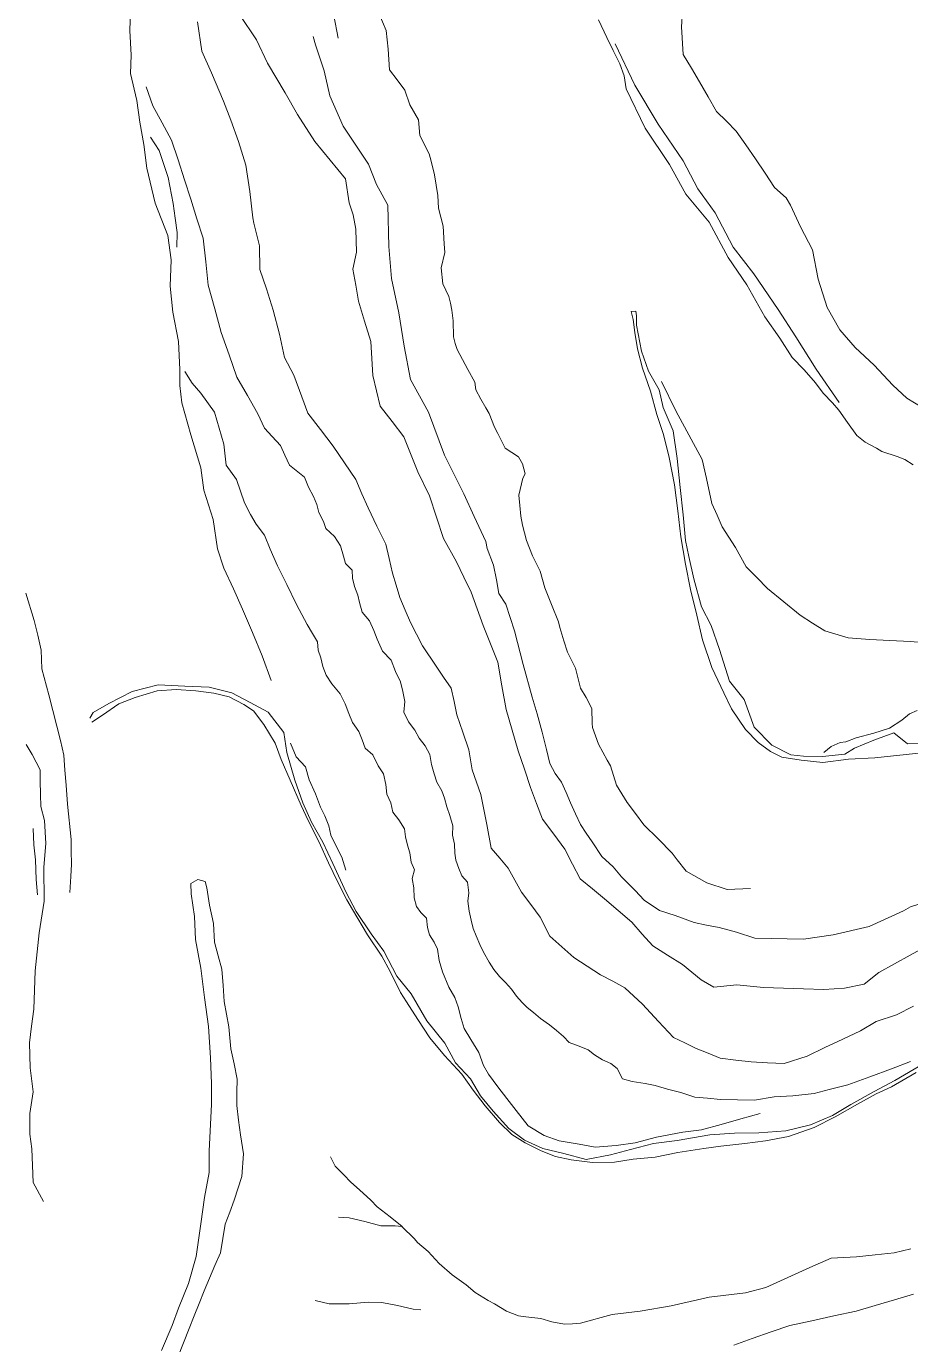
# Model space of a CAD drawing. Extents: x 683321 to 688873, y 7661944 to 7668387.
# Drawn here: x 686013.2 to 686223.1, y 7665935.4 to 7666248.4 of the extents above; entities that cross this region are included whole.
import ezdxf

# ---------------------------------------------------------------- set-up
doc = ezdxf.new("R2010")
doc.units = 0
doc.header["$MEASUREMENT"] = 0
doc.layers.add('01 CRESTA_Line', color=3, linetype='Continuous', lineweight=20)

msp = doc.modelspace()

# ---------------------------------------------------------------- linework, layer by layer
at = {"layer": '01 CRESTA_Line'}
for points in [[(686037.94, 7666252.08, 3944.68), (686037.79, 7666247.39, 3945.18), (686038.07, 7666241.57, 3946.35), (686037.92, 7666237.2, 3946.87), (686039.43, 7666230.82, 3947.22), (686040.13, 7666225.68, 3948.42), (686041.08, 7666220.31, 3948.78), (686041.82, 7666214.7, 3949.1), (686043.83, 7666206.44, 3949.03), (686046.77, 7666198.77, 3949.89), (686047.6, 7666193, 3950.1), (686047.33, 7666186.7, 3951.03), (686047.97, 7666180.57, 3951.27), (686049.33, 7666173.58, 3952.09), (686049.62, 7666166.94, 3952.68), (686049.64, 7666163.09, 3953.01), (686050.1, 7666159.01, 3953.52), (686052.27, 7666151.43, 3954.34), (686054.67, 7666143.61, 3955.22), (686055.32, 7666138.32, 3955.48), (686056.42, 7666134.82, 3956.15), (686057.52, 7666131.33, 3956.81), (686058.61, 7666124.32, 3957.89), (686060.13, 7666119.73, 3958.2), (686062.35, 7666114.87, 3958.39), (686064.56, 7666110.02, 3958.58), (686066.87, 7666104.5, 3958.93), (686069.18, 7666098.98, 3959.28), (686071.3, 7666093.11, 3959.96)], [(686063.78, 7666251.23, 3920.17), (686067.81, 7666245.22, 3920.22), (686070.47, 7666239.64, 3920.27), (686074.62, 7666232.64, 3920.26), (686077.56, 7666227.44, 3920.28), (686081.71, 7666221.07, 3920.29), (686088.98, 7666212.22, 3920.13), (686089.87, 7666206.51, 3920.13), (686090.76, 7666203.67, 3920.14), (686091.38, 7666200.27, 3920.14), (686091.61, 7666194.79, 3920.1), (686090.74, 7666190.72, 3920.19), (686091.38, 7666186.94, 3920.18), (686092.02, 7666183.17, 3920.06), (686093.48, 7666178.38, 3920.14), (686094.94, 7666173.59, 3920.07), (686095.2, 7666169.54, 3920.15), (686095.47, 7666165.5, 3920.09), (686096.34, 7666161.85, 3920.21), (686097.2, 7666158.19, 3920.37), (686100.01, 7666154.57, 3920.32), (686102.82, 7666150.95, 3920.28), (686106.1, 7666142.6, 3920.21), (686108.93, 7666136.93, 3920.1), (686110.57, 7666131.85, 3920.02), (686112.21, 7666126.78, 3919.95), (686115.33, 7666121.23, 3919.81), (686117.06, 7666117.63, 3919.8), (686118.79, 7666114.03, 3919.81), (686120.21, 7666110.08, 3919.78), (686121.62, 7666106.14, 3919.81), (686123.36, 7666101.78, 3919.9), (686125.09, 7666097.43, 3920.05), (686126.09, 7666091.81, 3920.08), (686127.09, 7666086.2, 3920.18), (686128.52, 7666081.31, 3920.08), (686129.95, 7666076.42, 3920.05), (686131.41, 7666072.05, 3920.11), (686132.87, 7666067.67, 3920.08), (686134.31, 7666063.93, 3920.08), (686135.75, 7666060.2, 3920.12), (686138.39, 7666056.63, 3920.13), (686141.02, 7666053.07, 3920.1), (686142.86, 7666049.52, 3920.07), (686144.69, 7666045.98, 3920.07), (686147.58, 7666043.6, 3920.05), (686150.47, 7666041.23, 3920.02), (686153.7, 7666038.48, 3919.98), (686156.93, 7666035.73, 3919.96), (686159.4, 7666032.91, 3920.01), (686161.88, 7666030.1, 3920.14), (686165.42, 7666027.9, 3920.19), (686168.96, 7666025.7, 3920.2), (686173.38, 7666022.03, 3920.19), (686176.4, 7666020.29, 3920.17), (686181.85, 7666020.87, 3920.12), (686188.2, 7666020.19, 3920.08), (686192.91, 7666020.05, 3920.1), (686197.63, 7666019.92, 3920.14), (686202.49, 7666019.72, 3920.36), (686207.41, 7666020.06, 3920.34), (686212.04, 7666021.04, 3920.21), (686215.56, 7666023.78, 3920.17), (686222.94, 7666027.9, 3920.12), (686231.4, 7666032.51, 3920.07)], [(686086.16, 7666250.93, 3910.39), (686087.26, 7666245.62, 3910.64)], [(686185.07, 7666043.68, 3900.35), (686179.52, 7666043.51, 3901.07), (686174.69, 7666045.08, 3900.62), (686169.78, 7666047.86, 3900.32), (686167.69, 7666050.51, 3900.14), (686166.53, 7666052.14, 3900.1), (686163.14, 7666055.48, 3900.04), (686159.75, 7666058.82, 3899.94), (686157.8, 7666061.49, 3899.92), (686155.85, 7666064.15, 3899.89), (686153.31, 7666068.27, 3899.92), (686151.84, 7666072.86, 3899.88), (686151.08, 7666074.19, 3899.89), (686149.02, 7666077.98, 3899.93), (686147.58, 7666081.94, 3899.97), (686147.54, 7666082.91, 3901.7), (686147.4, 7666086.41, 3901.42), (686146.08, 7666089.05, 3901.71), (686144.7, 7666091.29, 3902.2), (686143.59, 7666096.05, 3901.99), (686141.64, 7666099.8, 3901.48), (686140.78, 7666102.54, 3901.96), (686139.81, 7666105.67, 3902), (686139.48, 7666107, 3902.38), (686137.85, 7666111.15, 3901.78), (686136.31, 7666115.12, 3901.75), (686135.17, 7666119.03, 3901.69), (686133.33, 7666122.72, 3902.59), (686131.92, 7666126.35, 3901.94), (686130.95, 7666129.95, 3902.58), (686130.54, 7666132.13, 3902.6), (686130.31, 7666134.62, 3902.11), (686130.09, 7666137.12, 3901.62), (686131.08, 7666141.1, 3900.7), (686131.57, 7666142.17, 3900.14), (686131.01, 7666144.55, 3900.24), (686130.02, 7666146.18, 3900.29), (686126.89, 7666148.27, 3900.52), (686125.1, 7666151.71, 3900.44), (686124.34, 7666153.27, 3900.4), (686123.1, 7666156.47, 3900.31), (686122.26, 7666157.81, 3900.3), (686121.06, 7666159.9, 3900.32), (686119.89, 7666162.07, 3900.33), (686119.64, 7666163.89, 3900.29), (686118.02, 7666166.9, 3900.32), (686115.45, 7666171.7, 3900.37), (686114.97, 7666173.1, 3900.4), (686114.62, 7666174.69, 3900.44), (686114.55, 7666178.49, 3900.45), (686114.17, 7666181.04, 3900.31), (686113.86, 7666182.67, 3900.25), (686113.47, 7666184.22, 3900.23), (686112.09, 7666187.24, 3900.17), (686111.66, 7666191.09, 3900.1), (686112.55, 7666194.67, 3900.03), (686112.39, 7666196.76, 3900.04), (686112.16, 7666200.94, 3900.05), (686111, 7666205.2, 3900.04), (686110.9, 7666208.2, 3900.06), (686110.12, 7666213.11, 3900.02), (686109.28, 7666216.37, 3900.02), (686108.84, 7666218.11, 3900.01), (686106.6, 7666222.47, 3900.06), (686106.28, 7666226.21, 3899.92), (686104.26, 7666229.79, 3899.86), (686103.03, 7666233.23, 3899.89), (686101.23, 7666235.66, 3899.95), (686099.43, 7666238.09, 3899.9), (686099.06, 7666243, 3899.77), (686098.61, 7666247.43, 3900.12), (686096.91, 7666251.52, 3900.73)], [(686168.95, 7666251.91, 3880.1), (686168.7, 7666248.3, 3880.13), (686169.12, 7666241.73, 3880.03), (686171.07, 7666238.46, 3879.9), (686173.01, 7666235.19, 3879.78), (686175.02, 7666231.69, 3879.75), (686177.02, 7666228.18, 3879.71), (686179.35, 7666225.86, 3879.65), (686181.67, 7666223.54, 3879.66), (686183.96, 7666220.24, 3879.57), (686186.25, 7666216.95, 3879.55), (686188.53, 7666213.53, 3879.65), (686190.81, 7666210.12, 3879.74), (686193.56, 7666207.65, 3879.71), (686194.56, 7666205.97, 3879.76), (686196.92, 7666200.79, 3879.84), (686199.83, 7666195.3, 3879.98), (686201.14, 7666188.4, 3880), (686203.25, 7666181.63, 3880.07), (686206.25, 7666176.35, 3880.02), (686209.91, 7666172.18, 3880.38), (686214.42, 7666167.97, 3880.36), (686218.89, 7666163.2, 3880.46), (686222.2, 7666160.14, 3880.28), (686225.8, 7666157.88, 3880.14)], [(686053.87, 7666249.47, 3930.1), (686054.89, 7666242.46, 3930.24), (686057.14, 7666237.34, 3930.15), (686059.98, 7666230.63, 3930.14), (686061.78, 7666226.15, 3930.15), (686063.57, 7666221.03, 3930.18), (686065.29, 7666215.41, 3930.22), (686066.27, 7666209.15, 3930.25), (686066.99, 7666202.9, 3930.26), (686067.23, 7666201.66, 3930.24), (686068.53, 7666196.28, 3930.36), (686068.63, 7666190.65, 3930.22), (686070.19, 7666186.07, 3929.9), (686071.83, 7666180.99, 3929.88), (686073.3, 7666175.29, 3929.89), (686074.45, 7666169.78, 3929.9), (686076.73, 7666165.61, 3929.85), (686078.6, 7666160.4, 3929.94), (686080.04, 7666156.58, 3929.96), (686083.04, 7666152.66, 3930), (686086.05, 7666148.74, 3929.87), (686088.73, 7666144.76, 3929.78), (686091.41, 7666140.78, 3929.75), (686092.87, 7666137.44, 3929.86), (686094.34, 7666134.09, 3930), (686096.43, 7666129.77, 3930), (686098.52, 7666125.45, 3929.97), (686099.33, 7666122.03, 3930.05), (686100.13, 7666118.61, 3930.18), (686101, 7666115.69, 3930.31), (686101.87, 7666112.77, 3930.37), (686103.12, 7666109.82, 3930.38), (686104.36, 7666106.87, 3930.35), (686105.8, 7666104.08, 3930.31), (686107.23, 7666101.29, 3930.25), (686110.46, 7666096.53, 3930.08), (686112.25, 7666093.91, 3930.01), (686114.04, 7666091.3, 3930.04), (686114.73, 7666088.12, 3930.09), (686115.42, 7666084.95, 3930.16), (686116.81, 7666080.8, 3930.07), (686118.21, 7666076.66, 3930.03), (686119.03, 7666071.9, 3930.14), (686120.07, 7666068.97, 3930.13), (686121.1, 7666066.04, 3930.09), (686121.82, 7666062.47, 3930.11), (686122.54, 7666058.9, 3930.13), (686123.56, 7666053.32, 3930.15), (686125.56, 7666050.94, 3930.04), (686127.57, 7666048.56, 3930.03), (686129.16, 7666045.71, 3930.01), (686130.75, 7666042.85, 3929.96), (686132.95, 7666039.89, 3929.93), (686135.15, 7666036.93, 3929.92), (686137.48, 7666032.4, 3930.02), (686140.31, 7666029.87, 3930), (686143.14, 7666027.34, 3929.98), (686146.32, 7666025.29, 3930.04), (686149.49, 7666023.24, 3930.03), (686152.39, 7666021.68, 3929.83), (686155.29, 7666020.13, 3929.68), (686159.43, 7666016.29, 3929.83), (686163.24, 7666012.16, 3929.98), (686166.79, 7666008.38, 3929.86), (686169.49, 7666007.06, 3929.87), (686172.2, 7666005.74, 3929.96), (686175.04, 7666004.59, 3930.13), (686177.87, 7666003.44, 3930.19), (686181.57, 7666003, 3930.16), (686185.26, 7666002.56, 3930.05), (686189.15, 7666002.36, 3929.97), (686193.04, 7666002.15, 3930.11), (686198.52, 7666003.95, 3930.05), (686202.74, 7666005.95, 3929.93), (686206.96, 7666007.94, 3929.94), (686211.18, 7666009.94, 3929.98), (686214.89, 7666012.13, 3929.94), (686219.74, 7666013.73, 3929.97), (686223.76, 7666015.77, 3930.06)], [(686149.05, 7666249.96, 3892.68), (686150.96, 7666245.78, 3892.87), (686152.51, 7666242.64, 3892.58), (686154.07, 7666239.49, 3892.29), (686155.13, 7666236.64, 3892.01), (686155.61, 7666233.52, 3893.81), (686160.05, 7666224.24, 3893.4), (686165.84, 7666215.59, 3893.21), (686169.73, 7666208.54, 3892.43), (686175.24, 7666201.92, 3891.37), (686179.76, 7666193.49, 3890.47), (686184.18, 7666187.04, 3889.36), (686188.5, 7666179.43, 3888.95), (686192.04, 7666174.36, 3888.6), (686194.97, 7666169.79, 3888.16), (686197.8, 7666166.81, 3887.47), (686200.53, 7666163.76, 3887.2), (686202.33, 7666161.31, 3886.79), (686204.55, 7666159.01, 3886.43), (686206.08, 7666157.29, 3886.16), (686208.14, 7666154.36, 3885.56), (686210.29, 7666151.26, 3885.08), (686212.32, 7666149.64, 3884.69), (686214.99, 7666148.22, 3884.18), (686216.25, 7666147.43, 3883.74), (686219.92, 7666146.28, 3883.56), (686221.75, 7666145.56, 3883.42), (686223.66, 7666144.28, 3883.2)], [(686081.26, 7666246.02, 3910.9), (686081.81, 7666243.97, 3910.45), (686083.91, 7666237.84, 3910.44), (686085.23, 7666231.86, 3910.41), (686088.43, 7666224.72, 3910.38), (686094.43, 7666215.64, 3910.33), (686096.33, 7666210.87, 3910.3), (686098.98, 7666205.97, 3910.28), (686099.26, 7666196.12, 3910.23), (686099.85, 7666188.55, 3910.2), (686101.62, 7666180.35, 3910.16), (686102.89, 7666172.49, 3910.12), (686104.43, 7666164.57, 3910.09), (686108.67, 7666156.83, 3910.05), (686112.44, 7666146.56, 3910), (686117.02, 7666137.4, 3909.95), (686119.54, 7666132.03, 3909.92), (686122.25, 7666126.11, 3909.89), (686122.61, 7666124.42, 3909.89), (686124.11, 7666120.46, 3909.87), (686124.79, 7666117.02, 3909.85), (686125.37, 7666113.74, 3909.89), (686127.01, 7666111.23, 3909.85), (686129.07, 7666104.91, 3909.92), (686131.16, 7666096.89, 3909.93), (686133.27, 7666089.12, 3909.97), (686134.47, 7666085.22, 3909.99), (686135.67, 7666080.86, 3909.97), (686136.7, 7666076.75, 3910.02), (686137.5, 7666073.41, 3910.1), (686138.73, 7666071.05, 3910.06), (686140.26, 7666068.93, 3910.02), (686141.31, 7666066.48, 3910.06), (686142.4, 7666064.04, 3910.15), (686143.58, 7666061.47, 3910.23), (686144.72, 7666058.9, 3910.23), (686146.07, 7666056.85, 3910.19), (686147.47, 7666054.8, 3910.21), (686149.84, 7666051.28, 3910.44), (686152.51, 7666048.9, 3910.27), (686154.5, 7666046.51, 3910.31), (686157.69, 7666043.25, 3910.26), (686159.87, 7666040.98, 3910.6), (686163.48, 7666038.5, 3910.36), (686167.17, 7666037.28, 3910.12), (686171.7, 7666035.62, 3910.16), (686174.63, 7666035.05, 3910.02), (686177.63, 7666034.48, 3910.01), (686181.78, 7666033.32, 3910.08), (686186.15, 7666031.96, 3910.13), (686197.69, 7666031.66, 3909.91), (686204.73, 7666032.73, 3909.92), (686213.27, 7666034.7, 3909.89), (686221.42, 7666038.45, 3909.82), (686223.04, 7666039.35, 3909.81), (686227.48, 7666040.79, 3909.72)], [(686206.09, 7666159.08, 3885.11), (686200.67, 7666167.03, 3885.8), (686195.85, 7666174.71, 3886.48), (686191.67, 7666181.18, 3886.95), (686185.91, 7666189.66, 3887.36), (686181.01, 7666195.99, 3888.47), (686176.66, 7666204.11, 3889.37), (686172.59, 7666209.85, 3890.43), (686169.13, 7666216.45, 3891.21), (686163.16, 7666225.19, 3891.4), (686157.66, 7666234.42, 3891.81), (686152.99, 7666244.22, 3891.89)], [(686041.67, 7666234, 3939.98), (686043.25, 7666229.56, 3939.87), (686045.47, 7666225.45, 3939.93), (686047.69, 7666221.35, 3939.97), (686049.23, 7666216.67, 3939.9), (686050.78, 7666211.98, 3939.82), (686052.24, 7666207.35, 3939.66), (686053.71, 7666202.72, 3939.69), (686055.18, 7666198.09, 3939.79), (686055.79, 7666192.52, 3939.86), (686056.4, 7666186.94, 3939.86), (686057.93, 7666181.32, 3939.74), (686059.46, 7666175.7, 3939.73), (686061.33, 7666170.39, 3939.69), (686063.2, 7666165.08, 3939.67), (686065.67, 7666160.75, 3939.71), (686068.14, 7666156.43, 3939.72), (686069.72, 7666153.01, 3939.74), (686071.6, 7666151.03, 3939.7), (686073.51, 7666148.88, 3939.67), (686074.54, 7666146.57, 3939.66), (686075.69, 7666144.22, 3939.64), (686079.22, 7666141.38, 3939.51), (686080.15, 7666138.97, 3939.55), (686081.39, 7666136.79, 3939.75), (686082.16, 7666134.85, 3939.9), (686082.67, 7666132.96, 3939.9), (686083.73, 7666130.86, 3939.93), (686084.3, 7666129.17, 3939.96), (686086.33, 7666127.25, 3939.97), (686087.79, 7666125.1, 3940.01), (686088.46, 7666122.62, 3940.04), (686088.95, 7666120.84, 3940.08), (686090.51, 7666119.28, 3940.08), (686090.59, 7666117.36, 3940.13), (686091.13, 7666115.4, 3940.15), (686091.87, 7666113.34, 3940.17), (686092.25, 7666111.61, 3940.15), (686092.91, 7666109.33, 3940.17), (686094.67, 7666107.3, 3940.24), (686095.66, 7666104.94, 3940.35), (686096.46, 7666102.87, 3940.42), (686097.71, 7666100.04, 3940.47), (686099.77, 7666097.96, 3940.42), (686100.83, 7666095.24, 3940.36), (686102.02, 7666092.79, 3940.25), (686102.59, 7666090.47, 3940.2), (686103.01, 7666088.13, 3940.18), (686102.81, 7666085.58, 3940.21), (686103.88, 7666083.3, 3940.11), (686105.44, 7666081.34, 3940.09), (686106.42, 7666079.4, 3940.1), (686107.87, 7666077.61, 3940.09), (686108.98, 7666075.5, 3940.08), (686109.37, 7666073.15, 3940.06), (686109.99, 7666070.91, 3940.04), (686110.62, 7666068.99, 3940.03), (686111.82, 7666066.89, 3940.02), (686112.47, 7666065.2, 3940.02), (686112.99, 7666063.09, 3940.02), (686113.72, 7666061.01, 3939.99), (686114.41, 7666058.57, 3939.95), (686114.39, 7666056.4, 3939.91), (686114.85, 7666054.28, 3939.9), (686114.89, 7666052.07, 3939.88), (686115.18, 7666050.46, 3939.85), (686115.88, 7666048.45, 3939.81), (686116.6, 7666046.74, 3939.75), (686117.96, 7666045.22, 3939.75), (686118.26, 7666042.69, 3939.76), (686118.01, 7666040.74, 3939.92), (686118.33, 7666038.31, 3939.92), (686118.78, 7666036.17, 3939.97), (686119.23, 7666034.21, 3939.97), (686119.94, 7666032.47, 3939.94), (686120.87, 7666030.45, 3939.93), (686121.74, 7666028.59, 3939.92), (686123.05, 7666026.25, 3939.9), (686124.16, 7666024.5, 3939.93), (686125.49, 7666022.86, 3939.92), (686126.93, 7666021.38, 3939.91), (686128.33, 7666019.81, 3939.9), (686129.56, 7666018.18, 3939.92), (686130.93, 7666016.68, 3939.96), (686132.06, 7666015.47, 3940), (686133.61, 7666014.25, 3940.01), (686135.23, 7666012.83, 3939.99), (686137.38, 7666011.32, 3939.89), (686139.08, 7666009.97, 3939.85), (686140.68, 7666008.6, 3939.84), (686142.08, 7666007.13, 3939.86), (686144.41, 7666006.27, 3939.87), (686146.58, 7666005.43, 3939.88), (686148.06, 7666004.21, 3939.91), (686149.93, 7666003.06, 3939.9), (686151.97, 7666002.18, 3939.95), (686153.41, 7666001, 3939.99), (686154.69, 7665998.56, 3939.96), (686156.97, 7665997.92, 3940), (686160.1, 7665997.39, 3940.13), (686162.42, 7665996.91, 3940.2), (686165.38, 7665996.05, 3940.25), (686168.59, 7665995.26, 3940.31), (686171.88, 7665994.16, 3940.48), (686174.91, 7665993.91, 3940.6), (686177.94, 7665993.66, 3940.72), (686181.99, 7665993.56, 3940.88), (686186.05, 7665993.46, 3940.88), (686190.69, 7665994.28, 3940.88), (686195.15, 7665994.51, 3940.88), (686200.17, 7665995.02, 3940.76), (686203.78, 7665995.98, 3940.6), (686208.22, 7665997.07, 3940.42), (686213.37, 7665998.99, 3940.21), (686218.53, 7666000.9, 3940.12), (686223.02, 7666002.64, 3940.1)], [(686048.9, 7666195.96, 3948.41), (686049, 7666199.48, 3947.79), (686048.54, 7666202.89, 3947.16), (686048.07, 7666206.31, 3946.53), (686046.89, 7666212.54, 3946.04), (686044.71, 7666218.91, 3945.55), (686042.68, 7666222.1, 3946.23)], [(686230.95, 7666076.47, 3904.65), (686222.01, 7666075.52, 3903.67), (686214.56, 7666074.77, 3902.98), (686208.33, 7666074.45, 3902.31), (686202.28, 7666073.66, 3901.8), (686197.08, 7666074.17, 3901.4), (686192.55, 7666074.93, 3901.02), (686189.86, 7666076.27, 3900.76), (686186.87, 7666078.36, 3900.47), (686183.92, 7666081.45, 3900.04), (686180.58, 7666086.37, 3899.42), (686178.73, 7666090.13, 3898.84), (686175.87, 7666096.16, 3898.04), (686173.67, 7666102.78, 3897.22), (686172.31, 7666108.57, 3896.57), (686170.85, 7666114.73, 3895.71), (686169.65, 7666120.75, 3895.04), (686168.59, 7666127.23, 3894.22), (686167.86, 7666133.38, 3893.74), (686167.01, 7666139.54, 3893.39), (686165.79, 7666146.04, 3893.16), (686164.4, 7666151.51, 3892.81), (686162.83, 7666156.26, 3892.65), (686161.33, 7666161.8, 3892.44), (686159.47, 7666167.22, 3892.15), (686158.25, 7666171.81, 3891.99), (686157.62, 7666175.72, 3891.86), (686157.23, 7666178.77, 3891.85), (686156.8, 7666180.73, 3891.7), (686157.88, 7666180.77, 3891.73), (686158.03, 7666179.68, 3891.65), (686158.05, 7666177.45, 3891.77), (686159.25, 7666171.3, 3891.8), (686160.84, 7666166.54, 3892.09), (686163.44, 7666162.13, 3892.17), (686164.33, 7666157.92, 3892.33), (686166.71, 7666152.35, 3892.64), (686167.65, 7666145.79, 3893.06), (686168.42, 7666138.94, 3893.25), (686169.11, 7666132.45, 3893.65), (686169.64, 7666126.33, 3894.36), (686170.43, 7666122.51, 3894.73), (686171.62, 7666117.23, 3895.36), (686173.42, 7666110.58, 3896.25), (686175.78, 7666106.14, 3896.61), (686177.69, 7666100.49, 3897.27), (686180.12, 7666092.96, 3898.4), (686183.62, 7666088.56, 3899.17), (686185.98, 7666082, 3900.11), (686190.11, 7666077.72, 3900.67), (686194.62, 7666075.44, 3901.16), (686197.64, 7666075.16, 3901.43), (686202.17, 7666075.03, 3901.7), (686207.47, 7666075.58, 3902.05), (686209.73, 7666077.01, 3902.07), (686214.32, 7666078.96, 3902.52), (686219.09, 7666080.69, 3902.86), (686222.36, 7666078.05, 3903.32), (686228.22, 7666078.24, 3904.05)], [(686187.41, 7665990.3, 3945.25), (686182.77, 7665989.01, 3946.05), (686178.13, 7665987.73, 3946.85), (686173.48, 7665986.44, 3947.66), (686169.04, 7665985.86, 3947.61), (686162.77, 7665984.67, 3948.71), (686157.75, 7665983.34, 3948.94), (686153.21, 7665982.68, 3949.67), (686148.23, 7665982.33, 3949.65), (686144.44, 7665983.02, 3949.7), (686139.71, 7665983.79, 3949.74), (686136.08, 7665985.04, 3949.73), (686132.31, 7665987.36, 3949.74), (686129.47, 7665991.01, 3949.76), (686127.28, 7665993.87, 3949.89), (686125.08, 7665996.63, 3949.96), (686122.89, 7665999.62, 3949.98), (686121.75, 7666001.69, 3949.88), (686120.59, 7666004.82, 3949.76), (686118.69, 7666007.88, 3950.23), (686117.13, 7666010.5, 3951.2), (686116.43, 7666012.86, 3953.18), (686115.73, 7666015.62, 3953.37), (686114.94, 7666017.88, 3953.86), (686113.49, 7666020.28, 3953.96), (686112, 7666023.91, 3953.03), (686111.2, 7666026.63, 3951.88), (686110.84, 7666029.32, 3950.99), (686110.01, 7666030.95, 3950.51), (686108.92, 7666032.69, 3950.07), (686108.39, 7666034.44, 3949.99), (686108.21, 7666036.69, 3949.92), (686106.85, 7666038.02, 3949.95), (686105.82, 7666039.48, 3949.94), (686105.3, 7666041.48, 3949.91), (686105.2, 7666043.86, 3949.84), (686104.79, 7666046.08, 3949.82), (686105.36, 7666048.14, 3949.72), (686104.53, 7666049.94, 3949.67), (686104.25, 7666052.15, 3949.67), (686103.71, 7666053.98, 3949.67), (686103.17, 7666056.02, 3949.71), (686102.93, 7666057.9, 3949.72), (686101.59, 7666060.05, 3949.75), (686100.18, 7666061.85, 3949.77), (686099.76, 7666064.04, 3949.79), (686098.79, 7666066.13, 3949.79), (686098.51, 7666068.4, 3949.74), (686097.96, 7666070.93, 3949.75), (686096.72, 7666072.82, 3949.78), (686095.42, 7666075.44, 3949.81), (686093.63, 7666077.02, 3949.87), (686092.89, 7666079.04, 3949.86), (686092.1, 7666080.99, 3949.85), (686090.61, 7666083.14, 3949.85), (686089.77, 7666085.27, 3949.84), (686088.9, 7666087.56, 3949.8), (686087.67, 7666089.96, 3949.8), (686085.76, 7666092.28, 3949.82), (686084.41, 7666094.33, 3949.84), (686083.61, 7666096.4, 3949.84), (686083.13, 7666098.49, 3949.69), (686082.47, 7666100.3, 3949.64), (686082.34, 7666102.29, 3949.65), (686081.15, 7666104.26, 3949.65), (686079.89, 7666106.37, 3949.66), (686077.37, 7666111.13, 3949.7), (686075.08, 7666115.86, 3949.66), (686072.83, 7666120.34, 3949.58), (686071.06, 7666124.29, 3949.58), (686069.76, 7666127.56, 3949.6), (686067.79, 7666130.21, 3949.59), (686066.39, 7666132.54, 3949.86), (686064.98, 7666135.25, 3949.96), (686063.13, 7666140.84, 3949.84), (686060.68, 7666144.24, 3950.39), (686060.13, 7666149.22, 3950.24), (686057.88, 7666156.77, 3950.36), (686054.63, 7666161.3, 3950.6), (686052.56, 7666163.72, 3951.03), (686050.8, 7666166.43, 3950.36)], [(686163.97, 7666164.06, 3891.45), (686167.35, 7666157.14, 3891.5), (686170.97, 7666150.38, 3891.42), (686173.6, 7666145.59, 3891.09), (686174.68, 7666141.08, 3890.47), (686175.92, 7666135.08, 3890.12), (686177.15, 7666132.31, 3889.85), (686178.38, 7666129.54, 3889.71), (686181.52, 7666124.7, 3889.56), (686184.06, 7666120.11, 3889.58), (686186.6, 7666117.51, 3889.7), (686189.14, 7666114.9, 3889.78), (686193.02, 7666111.74, 3889.7), (686196.89, 7666108.58, 3889.62), (686199.8, 7666106.72, 3889.55), (686202.71, 7666104.86, 3889.49), (686208.26, 7666103.24, 3889.56), (686213.41, 7666102.83, 3889.55), (686218.19, 7666102.58, 3889.44), (686222.97, 7666102.33, 3889.41), (686227.89, 7666101.93, 3889.41)], [(686013.08, 7666113.79, 3959.88), (686015.08, 7666107.32, 3959.94), (686015.93, 7666103.82, 3959.91), (686016.77, 7666100.32, 3959.95), (686016.89, 7666095.87, 3960.08), (686018.57, 7666089.66, 3960.2), (686019.53, 7666085.96, 3960.1), (686020.49, 7666082.26, 3960.04), (686021.3, 7666078.82, 3960), (686022.12, 7666075.39, 3960.03), (686022.38, 7666071.84, 3960.02), (686022.64, 7666068.28, 3960), (686023, 7666063.73, 3959.95), (686023.82, 7666055.35, 3959.94), (686023.82, 7666052.63, 3959.94), (686023.94, 7666049.52, 3959.94), (686023.78, 7666046.54, 3959.94), (686023.55, 7666042.8, 3959.94)], [(686226.24, 7666002.21, 3941.9), (686219.37, 7665998.16, 3942.3), (686214.44, 7665995.52, 3942.84), (686208.91, 7665992.44, 3943.32), (686204.58, 7665989.83, 3943.88), (686199.34, 7665987.59, 3944.37), (686193.47, 7665986.21, 3945.08), (686187.06, 7665985.72, 3945.61), (686181.3, 7665985.67, 3946.37), (686175.47, 7665985.25, 3946.87), (686167.68, 7665983.92, 3947.59), (686162.09, 7665983.16, 3948.12), (686156.59, 7665981.74, 3948.64), (686151.86, 7665980.49, 3949.02), (686146.07, 7665979.37, 3949.73), (686140.78, 7665980.84, 3950.51), (686135.78, 7665982.01, 3951.08), (686131.48, 7665984.01, 3951.61), (686127.72, 7665986.72, 3952.11), (686124, 7665990.83, 3952.89), (686121.04, 7665994.49, 3953.45), (686118.66, 7665998.52, 3954.01), (686115.08, 7666002.33, 3954.61), (686112.56, 7666006.99, 3954.99), (686108.3, 7666012.32, 3955.44), (686104.55, 7666018.75, 3955.97), (686101.12, 7666022.9, 3956.76), (686098.04, 7666028.85, 3957.53), (686095.05, 7666032.93, 3958.24), (686091.52, 7666038.23, 3958.88), (686089.12, 7666042.77, 3959.44), (686085.95, 7666049.67, 3960.27), (686083.61, 7666054.69, 3960.68), (686080.86, 7666059.49, 3960.82), (686078.82, 7666064.08, 3961.12), (686076.98, 7666069.44, 3961.47), (686075.05, 7666075.98, 3961.86), (686074.36, 7666080.72, 3962.22), (686070.65, 7666085.55, 3962.29), (686066.33, 7666087.85, 3962.52), (686061.96, 7666090.16, 3962.75), (686056.6, 7666091.54, 3962.67), (686050.85, 7666091.74, 3962.74), (686044.53, 7666092.06, 3962.66), (686038.37, 7666090.5, 3962.59), (686032.77, 7666087.65, 3962.55), (686029.09, 7666085.53, 3962.29), (686028.27, 7666084.14, 3962.43)], [(686224.39, 7666000.03, 3942.04), (686218.51, 7665996.66, 3942.44), (686214.87, 7665995.01, 3942.88), (686210.46, 7665992.55, 3943.13), (686205.2, 7665989.5, 3943.73), (686200.16, 7665986.99, 3944.36), (686194.13, 7665984.81, 3945.18), (686188.64, 7665983.84, 3945.64), (686183.73, 7665983.15, 3946.35), (686178.04, 7665982.56, 3946.66), (686174.01, 7665982.03, 3947.04), (686167.82, 7665981.03, 3947.77), (686162.44, 7665979.97, 3948.21), (686157.2, 7665979.46, 3948.85), (686152.79, 7665978.74, 3949.05), (686147.57, 7665978.65, 3949.61), (686142.56, 7665979.32, 3950.1), (686138.83, 7665980.11, 3950.62), (686135.41, 7665981.42, 3951.28), (686131.57, 7665983.32, 3951.75), (686128.44, 7665985.34, 3952.12), (686125.53, 7665988.19, 3952.4), (686122.13, 7665992.16, 3953.09), (686119.26, 7665995.86, 3953.76), (686116.55, 7665999.63, 3954.17), (686112.43, 7666004.1, 3954.89), (686109.01, 7666008.27, 3955.34), (686106.16, 7666012.59, 3955.73), (686103.41, 7666016.82, 3956.07), (686102, 7666019.03, 3956.5), (686099.6, 7666023.98, 3957.15), (686097.6, 7666027.68, 3957.5), (686094.17, 7666032.71, 3958.39), (686090.64, 7666038.72, 3959.14), (686089.31, 7666041.03, 3959.2), (686087.17, 7666045.19, 3959.7), (686084.92, 7666049.78, 3960.32), (686082.61, 7666054.85, 3960.51), (686080.14, 7666059.89, 3960.8), (686078.47, 7666063.43, 3961.15), (686075.84, 7666069.43, 3961.57), (686073.71, 7666074.31, 3961.75), (686072.27, 7666078.21, 3962.02), (686069.59, 7666082.67, 3962.43), (686067.17, 7666085.88, 3962.43), (686064.85, 7666087.43, 3962.61), (686061.38, 7666089.25, 3962.61), (686057.7, 7666090.05, 3962.61), (686053.45, 7666090.66, 3962.77), (686048.79, 7666090.98, 3962.65), (686044.3, 7666090.61, 3962.66), (686039.05, 7666089.07, 3962.42), (686035.2, 7666087.54, 3962.53), (686031.27, 7666084.83, 3962.48), (686028.76, 7666083.18, 3962.22)], [(686224.61, 7666085.95, 3900.07), (686222.84, 7666085.17, 3900.12), (686221.02, 7666083.69, 3900.17), (686218.06, 7666081.77, 3900.24), (686214.39, 7666080.61, 3900.22), (686210.14, 7666079.51, 3900.17), (686207.68, 7666078.55, 3900.11), (686206.34, 7666078.34, 3900.06), (686204.22, 7666077.45, 3900), (686202.46, 7666076.02, 3899.97)], [(686013.18, 7666077.91, 3969.98), (686014.61, 7666075.52, 3969.98), (686016.48, 7666071.92, 3969.99), (686016.48, 7666069.31, 3970.01), (686016.55, 7666066.06, 3970.04), (686016.66, 7666063.18, 3970.08), (686017.52, 7666059.84, 3970.12), (686017.84, 7666054.4, 3969.87), (686017.41, 7666048.81, 3969.57), (686017.47, 7666040.7, 3969.32), (686016.24, 7666033.18, 3969.78), (686015.78, 7666028.67, 3969.89), (686015.33, 7666024.17, 3969.91), (686015.16, 7666019.61, 3969.69), (686014.99, 7666015.05, 3969.45), (686014.48, 7666011.05, 3969.72), (686013.97, 7666007.05, 3969.68), (686014.12, 7666001.15, 3969.54), (686014.82, 7665995.43, 3969.35), (686014.05, 7665990.33, 3969.39), (686014.03, 7665985.36, 3969.33), (686014.53, 7665981.92, 3969.21), (686014.69, 7665977.92, 3969.35), (686014.85, 7665973.93, 3969.23), (686017.27, 7665969.39, 3969.31)], [(686089.01, 7666048.06, 3959.17), (686088.1, 7666051.18, 3959.2), (686086.66, 7666053.94, 3959.16), (686085.46, 7666056.34, 3959.12), (686084.98, 7666058.62, 3959.36), (686084.06, 7666060.97, 3959.36), (686083.07, 7666063, 3959.33), (686081.83, 7666066.2, 3959.27), (686080.34, 7666069.5, 3959.58), (686079.48, 7666072.58, 3959.6), (686077.29, 7666074.94, 3960.18), (686075.89, 7666078.22, 3961.02)], [(686015.88, 7666042.19, 3969.92), (686015.53, 7666045.82, 3970.04), (686015.39, 7666050.53, 3970.23), (686015.01, 7666054.1, 3970.41), (686014.85, 7666057.94, 3970.65)], [(686049.2, 7665932.47, 3968.58), (686050.53, 7665935.87, 3968.23), (686051.85, 7665939.26, 3967.88), (686053.05, 7665942.25, 3967.67), (686054.24, 7665945.23, 3967.46), (686055.45, 7665948.2, 3967.2), (686056.66, 7665951.18, 3966.94), (686057.97, 7665954.19, 3966.68), (686059.28, 7665957.2, 3966.42), (686059.86, 7665960.61, 3966.35), (686060.43, 7665964.03, 3966.28), (686061.49, 7665966.89, 3965.86), (686062.54, 7665969.75, 3965.44), (686064.4, 7665975.35, 3964.83), (686064.74, 7665980.7, 3964.68), (686064.01, 7665985.2, 3964.99), (686063.57, 7665988.71, 3964.73), (686063.14, 7665992.22, 3964.46), (686063.21, 7665995.35, 3964.12), (686063.29, 7665998.48, 3963.79), (686062.53, 7666002.07, 3963.74), (686061.77, 7666005.66, 3963.7), (686061.24, 7666010.86, 3963.3), (686060.71, 7666013.86, 3962.93), (686060.18, 7666016.87, 3962.56), (686059.91, 7666020.71, 3962.51), (686059.63, 7666024.56, 3962.47), (686058.76, 7666027.77, 3962.47), (686057.88, 7666030.98, 3962.47), (686057.63, 7666035.37, 3962.26), (686056.69, 7666039.74, 3961.87), (686056.05, 7666043.91, 3961.51), (686055.64, 7666045.34, 3961.4), (686053.95, 7666045.86, 3961.6), (686052.26, 7666044.91, 3961.53), (686052.37, 7666042.47, 3961.77), (686053.12, 7666037.08, 3962.19), (686053.4, 7666031.6, 3962.59), (686054.62, 7666024.8, 3962.72), (686055.52, 7666017.83, 3962.88), (686056.45, 7666010.92, 3963.48), (686056.94, 7666003.53, 3964.02), (686057.18, 7665997.39, 3964.29), (686057.17, 7665992.52, 3964.57), (686056.91, 7665987.68, 3964.74), (686056.64, 7665981.47, 3965.23), (686056.6, 7665976.32, 3965.56), (686055.48, 7665970.39, 3966.04), (686054.64, 7665964.09, 3966.46), (686053.53, 7665956.37, 3967.05), (686051.73, 7665949.97, 3967.42), (686049.37, 7665944.05, 3967.77), (686047.81, 7665939.94, 3968.11), (686045.27, 7665934, 3968.65)], [(686085.41, 7665980.01, 3953.99), (686086.48, 7665977.78, 3953.48), (686088.55, 7665975.76, 3953.59), (686090.23, 7665974.03, 3953.39), (686092.31, 7665972.18, 3953.37), (686095.01, 7665969.76, 3953.08), (686096.49, 7665968.12, 3953.07), (686099.53, 7665965.74, 3952.9), (686102.38, 7665963.47, 3952.59)], [(686223.15, 7665958.17, 3949.85), (686219.15, 7665957.25, 3949.82), (686214.7, 7665956.77, 3949.87), (686210.25, 7665956.29, 3949.9), (686207.25, 7665956.11, 3949.92), (686204.25, 7665955.92, 3949.93), (686199.18, 7665953.76, 3949.9), (686188.74, 7665949.03, 3949.76), (686183.87, 7665947.74, 3949.71), (686175.26, 7665946.73, 3949.73), (686166.25, 7665944.62, 3949.77), (686158.9, 7665943.4, 3950.01), (686152.25, 7665942.6, 3950.29), (686144.71, 7665940.56, 3950.6), (686142.85, 7665940.37, 3951.25), (686140.98, 7665940.32, 3951.11), (686137.96, 7665940.87, 3951.14), (686135.32, 7665941.6, 3951.41), (686131.73, 7665942.04, 3951.85), (686130.02, 7665942.28, 3951.74), (686127.18, 7665943.38, 3951.6), (686124.36, 7665945.11, 3951.67), (686122.84, 7665945.9, 3951.74), (686119.74, 7665947.79, 3951.37), (686117.58, 7665949.62, 3951.46), (686114.28, 7665952.04, 3951.24), (686111.22, 7665954.67, 3951.5), (686108.59, 7665957.52, 3951.93), (686106.05, 7665959.71, 3952.1), (686105.36, 7665960.52, 3952.4), (686102.35, 7665963.44, 3952.67), (686100.73, 7665963.6, 3952.66), (686097.35, 7665963.64, 3953), (686093.53, 7665964.64, 3952.43), (686089.87, 7665965.52, 3952.27), (686087.33, 7665965.68, 3952.12)], [(686223.79, 7665947.4, 3960.2), (686219.24, 7665946.07, 3960.22), (686214.68, 7665944.73, 3960.27), (686210.13, 7665943.4, 3960.13), (686204.89, 7665942.26, 3960.06), (686199.64, 7665941.12, 3960.13), (686194.4, 7665939.99, 3960.04), (686189.96, 7665938.44, 3960.03), (686185.52, 7665936.89, 3959.99), (686181.09, 7665935.34, 3960)], [(686081.75, 7665945.9, 3949.69), (686085.08, 7665945.11, 3949.69), (686089.82, 7665945.13, 3949.68), (686094.36, 7665945.54, 3949.59), (686097.58, 7665945.4, 3949.71), (686101.29, 7665944.75, 3950.03), (686105.04, 7665943.88, 3950.53), (686106.84, 7665943.73, 3950.58)]]:
    msp.add_polyline3d(points, dxfattribs=at)

doc.saveas('drawing.dxf')
